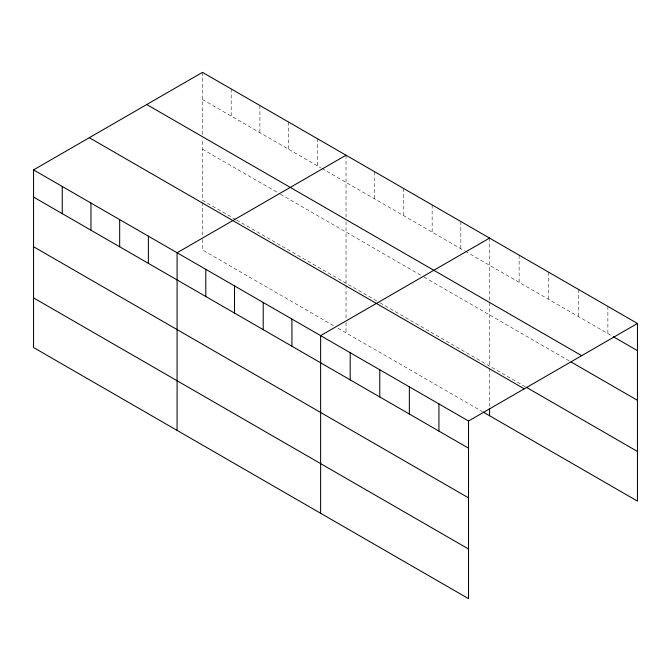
<?xml version="1.0" encoding="UTF-8"?>
<svg xmlns="http://www.w3.org/2000/svg" width="671" height="671" viewBox="0 0 671 671"><rect width="100%" height="100%" fill="white"/><g stroke="black" fill="none" stroke-linecap="round" stroke-linejoin="round"><path stroke-width="0.5" stroke-dasharray="3.35 2.52" d="M202.483 72.351L202.483 134.703M202.483 99.526L320.906 167.901M321.803 168.413L464.441 250.769M465.338 251.29L612.355 336.163M202.483 149.18L279.639 193.726M280.537 194.246L423.175 276.595M424.072 277.115L569.335 360.981M235.68 219.501L202.483 200.335L202.483 138.838M236.578 220.021L379.216 302.369M380.113 302.889L525.41 386.781M333.462 325.611L202.483 249.989L202.483 237.576M337.949 328.203L482.382 411.591M607.876 306.395L607.876 333.579M578.293 289.327L578.293 316.502M548.719 272.25L548.719 299.425M519.136 255.173L519.136 282.348M489.562 238.096L489.562 366.081M489.562 368.153L489.562 406.425M460.851 221.522L460.851 248.698M432.149 204.949L432.149 232.124M403.439 188.375L403.439 215.55M374.728 171.793L374.728 198.977M346.026 155.219L346.026 217.572M346.026 221.707L346.026 283.212M346.026 285.276L346.026 318.381M346.026 322.516L346.026 332.858M317.316 138.645L317.316 165.829M288.605 122.072L288.605 149.256M259.903 105.498L259.903 132.682M231.193 88.924L231.193 116.108M202.483 202.407L202.483 236.544"/><path stroke-width="1.01" d="M33.55 169.889L468.517 421.011L468.517 598.649L33.55 347.528L33.55 169.889L202.483 72.351L637.45 323.472L637.45 501.111L483.279 412.103M346.026 155.219L177.085 252.757L177.085 430.396M489.562 238.096L320.629 335.626L320.629 513.265M468.517 421.011L637.45 323.472M613.252 336.683L637.45 350.656M146.739 104.533L581.698 355.664M571.122 362.013L637.45 400.31M526.307 387.293L637.45 451.466M89.302 137.698L524.261 388.828M33.55 197.064L468.517 448.186M33.55 246.718L468.517 497.84M33.55 297.874L468.517 548.995M489.562 408.488L489.562 415.735M438.935 403.934L438.935 431.109M409.36 386.857L409.36 414.032M379.778 369.78L379.778 396.955M350.203 352.703L350.203 379.887M291.919 319.052L291.919 346.236M263.208 302.478L263.208 329.654M234.506 285.905L234.506 313.08M205.796 269.331L205.796 296.507M148.383 236.184L148.383 263.359M119.673 219.61L119.673 246.785M90.962 203.036L90.962 230.212M62.26 186.463L62.26 213.638"/></g></svg>
